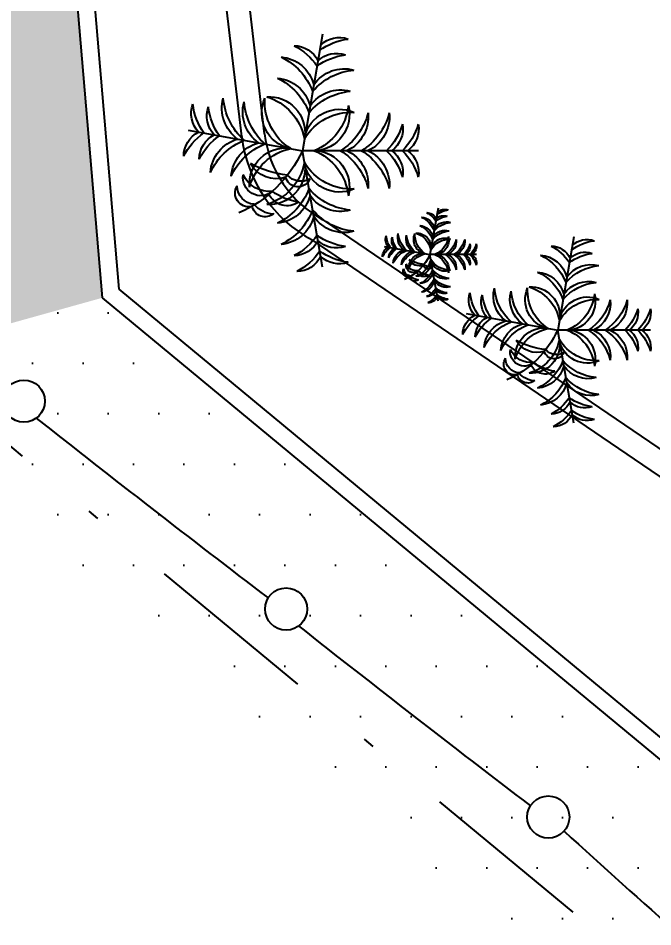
# Model space of a CAD drawing. Extents: x 506 to 706, y 928 to 1038.
# Drawn here: x 544.06 to 549.57, y 959.52 to 967.39 of the extents above; entities that cross this region are included whole.
import ezdxf

# ---------------------------------------------------------------- set-up
doc = ezdxf.new("R2010")
doc.units = 0
doc.header["$LTSCALE"] = 3
doc.header["$MEASUREMENT"] = 0
doc.header["$PDMODE"] = 34
doc.header["$PDSIZE"] = 0.8
doc.linetypes.add('DASHDOT', pattern=[1, 0.5, -0.25, 0, -0.25])
doc.layers.get('0').update_dxf_attribs({"color": 3, "linetype": 'CONTINUOUS'})
doc.layers.get('Defpoints').update_dxf_attribs({"linetype": 'CONTINUOUS'})
for name, color, linetype in [('HAYCH', 30, 'CONTINUOUS'), ('LIN-ESCALERA', 41, 'CONTINUOUS'), ('P', 7, 'CONTINUOUS'), ('PLACA-POLIU', 5, 'DASHDOT')]:
    doc.layers.add(name, color=color, linetype=linetype)
doc.styles.add('LETRAS2', font='ROMANS.SHX')
doc.dimstyles.new('COT', dxfattribs={"dimtxt": 0.5, "dimasz": 0.5, "dimexe": 0.5, "dimexo": 5, "dimgap": 0.5, "dimtad": 0, "dimtih": 1, "dimtoh": 1, "dimzin": 1, "dimdsep": 46, "dimtxsty": 'LETRAS2', "dimcen": 0.5, "dimclrd": 8, "dimclre": 8, "dimclrt": 2, "dimadec": 0, "dimazin": 0, "dimtfac": 1, "dimtix": 1, "dimtofl": 0, "dimtmove": 0, "dimatfit": 0, "dimfxl": 1, "dimtolj": 1, "dimtzin": 0, "dimarcsym": 0})
pattern_1 = [(0, (1271.9695, 616.589), (0.21875, 0.4375), [0, -0.4375])]

# ---------------------------------------------------------------- blocks, each defined once
blk = doc.blocks.new('*D134')
at = {"color": 8, "linetype": 'ByBlock'}
for p, q in [((552.284, 959.4165), (552.6029, 959.8016)), ((551.5535, 959.3723), (552.3502, 958.7125)), ((550.5967, 958.2171), (551.3934, 957.5573)), ((550.6894, 957.4911), (550.3705, 957.106))]:
    blk.add_line(p, q, dxfattribs=at)
for points in [[(552.2198, 959.4697), (552.3482, 959.3634), (551.9651, 959.0314)], [(550.6253, 957.5442), (550.7536, 957.4379), (551.0084, 957.8762)]]:
    blk.add_solid(points, dxfattribs=at)
at = {"layer": 'Defpoints', "color": 0, "linetype": 'ByBlock'}
for p in [(547.7026, 962.5615), (546.7458, 961.4062), (551.9651, 959.0314)]:
    blk.add_point(p, dxfattribs=at)
at = {"color": 2, "linetype": 'ByBlock', "insert": (551.4867, 958.4538), "char_height": 0.5, "attachment_point": 5, "style": 'LETRAS2'}
blk.add_mtext('\\A1;1.50', dxfattribs=at)
blk = doc.blocks.new('RB30')
for p in [(-0.0012, 0.4757), (-0.4588, 0.0917), (0.4564, 0.0917), (0.0795, -0.4467)]:
    blk.add_line(p, (-0.0012, 0.011))
for centre, radius, start, end in [((-0.0877, 0.3694), 0.1073, 36.29, 99.6243), ((-0.1746, 0.2438), 0.2414, 44.0763, 73.3794), ((0.0852, 0.3694), 0.1073, 80.3757, 143.71), ((0.1722, 0.2438), 0.2414, 106.6206, 135.9237), ((-0.0877, 0.306), 0.1073, 36.29, 99.6243), ((-0.1746, 0.1804), 0.2414, 44.0763, 73.3794), ((0.0852, 0.306), 0.1073, 80.3757, 143.71), ((0.1722, 0.1804), 0.2414, 106.6206, 135.9237), ((-0.1356, 0.211), 0.1485, 25.2489, 95.3937), ((-0.2138, 0.1183), 0.249, 31.3712, 75.0366), ((0.1332, 0.211), 0.1485, 84.6063, 154.7511), ((0.2114, 0.1183), 0.249, 104.9634, 148.6288), ((-0.1356, 0.1265), 0.1485, 25.2489, 95.3937), ((-0.2138, 0.0338), 0.249, 31.3712, 75.0366), ((0.1332, 0.1265), 0.1485, 84.6063, 154.7511), ((0.2114, 0.0338), 0.249, 104.9634, 148.6288), ((-0.1749, 0.178), 0.1485, 164.6063, 234.7511), ((-0.07, 0.239), 0.249, 184.9634, 228.6288), ((-0.0191, 0.1598), 0.1448, 156.3654, 256.5741), ((0.067, 0.2057), 0.2191, 176.8122, 238.3335), ((-0.0694, 0.2057), 0.2191, 301.6665, 3.1878), ((0.0167, 0.1598), 0.1448, 283.4259, 23.6346), ((0.0676, 0.239), 0.249, 311.3712, 355.0366), ((0.1725, 0.178), 0.1485, 305.2489, 15.3937), ((-0.3392, 0.1583), 0.1073, 160.3757, 223.71), ((-0.2004, 0.2222), 0.2414, 186.6206, 215.9237), ((-0.2768, 0.1473), 0.1073, 160.3757, 223.71), ((-0.138, 0.2112), 0.2414, 186.6206, 215.9237), ((-0.0917, 0.1633), 0.1485, 164.6063, 234.7511), ((0.0132, 0.2243), 0.249, 184.9634, 228.6288), ((-0.1447, 0.0544), 0.1448, 3.4259, 103.6346), ((-0.2048, -0.0224), 0.2191, 21.6665, 83.1878), ((0.1423, 0.0544), 0.1448, 76.3654, 176.5741), ((0.2024, -0.0224), 0.2191, 96.8122, 158.3335), ((-0.0156, 0.2243), 0.249, 311.3712, 355.0366), ((0.0893, 0.1633), 0.1485, 305.2489, 15.3937), ((0.1356, 0.2112), 0.2414, 324.0763, 353.3794), ((0.2744, 0.1473), 0.1073, 316.29, 19.6243), ((0.198, 0.2222), 0.2414, 324.0763, 353.3794), ((0.3368, 0.1583), 0.1073, 316.29, 19.6243), ((-0.3692, -0.0119), 0.1073, 116.29, 179.6243), ((-0.2607, -0.1194), 0.2414, 124.0763, 153.3794), ((-0.3068, -0.0229), 0.1073, 116.29, 179.6243), ((0.3044, -0.0229), 0.1073, 0.3757, 63.71), ((-0.1982, -0.1304), 0.2414, 124.0763, 153.3794), ((-0.2216, -0.0866), 0.1485, 105.2489, 175.3937), ((-0.1439, -0.1798), 0.249, 111.3712, 155.0366), ((-0.1383, -0.1013), 0.1485, 105.2489, 175.3937), ((-0.0606, -0.1945), 0.249, 111.3712, 155.0366), ((-0.0907, -0.0065), 0.0523, 114.2257, 255.1279), ((-0.0491, 0.0055), 0.0725, 150.4398, 228.6694), ((0.0582, -0.1945), 0.249, 24.9634, 68.6288), ((0.1359, -0.1013), 0.1485, 4.6063, 74.7511), ((0.1415, -0.1798), 0.249, 24.9634, 68.6288), ((0.2192, -0.0866), 0.1485, 4.6063, 74.7511), ((0.1958, -0.1304), 0.2414, 26.6206, 55.9237), ((0.2147, -0.4422), 0.502, 115.4772, 156.6585), ((-0.0689, -0.1228), 0.1448, 83.4259, 183.6346), ((-0.0037, -0.1953), 0.2191, 101.6665, 163.1878), ((0.0013, -0.1953), 0.2191, 16.8122, 78.3335), ((0.0665, -0.1228), 0.1448, 356.3654, 96.5741), ((-0.1371, -0.0502), 0.0808, 144.9865, 244.4034), ((0.0271, 0.0268), 0.2323, 187.5759, 215.8942), ((-0.2075, 0.0084), 0.2191, 286.8122, 348.3335), ((-0.135, -0.0568), 0.1448, 266.3654, 6.5741), ((0.009, -0.0936), 0.1204, 161.4477, 239.3672), ((0.2939, -0.012), 0.3925, 185.4007, 208.139), ((0.1476, -0.0069), 0.1448, 193.4259, 293.6346), ((0.1935, 0.0791), 0.2191, 211.6665, 273.1878), ((-0.208, -0.1383), 0.0535, 139.742, 258.7475), ((-0.1356, -0.096), 0.1162, 184.618, 228.2106), ((-0.1072, -0.1558), 0.0712, 138.8744, 278.9763), ((-0.0453, -0.1217), 0.1161, 173.7536, 244.097), ((-0.2066, -0.0485), 0.249, 294.9634, 338.6288), ((0.2122, 0.0254), 0.249, 221.3712, 265.0366), ((-0.1135, -0.1262), 0.1485, 274.6063, 344.7511), ((0.1512, -0.0795), 0.1485, 215.2489, 285.3937), ((-0.1686, -0.2058), 0.053, 167.0577, 302.8533), ((-0.1381, -0.1759), 0.0744, 185.1845, 268.654), ((-0.1919, -0.1317), 0.249, 294.9634, 338.6288), ((-0.0988, -0.2094), 0.1485, 274.6063, 344.7511), ((0.2268, -0.0579), 0.249, 221.3712, 265.0366), ((0.1659, -0.1627), 0.1485, 215.2489, 285.3937), ((-0.1426, -0.186), 0.2414, 296.6206, 325.9237), ((0.199, -0.1258), 0.2414, 234.0763, 263.3794), ((-0.0351, -0.2946), 0.1073, 270.3757, 333.71), ((0.1352, -0.2646), 0.1073, 226.29, 289.6243), ((-0.1316, -0.2485), 0.2414, 296.6206, 325.9237), ((0.21, -0.1882), 0.2414, 234.0763, 263.3794), ((-0.0241, -0.3571), 0.1073, 270.3757, 333.71), ((0.1462, -0.327), 0.1073, 226.29, 289.6243)]:
    blk.add_arc(centre, radius, start, end)

msp = doc.modelspace()

# ---------------------------------------------------------------- hatches: boundary and pattern name
at = {"layer": 'HAYCH'}
h = msp.add_hatch(dxfattribs=at)
h.set_pattern_fill('DOTS', color=256, scale=7, style=0)
h.set_pattern_definition(pattern_1)
h.paths.add_polyline_path([(654.9693, 986.4695), (537.8288, 973.1319), (540.9398, 966.8551), (542.7895, 964.4101), (544.7951, 964.9692), (544.1573, 972.3428), (655.1033, 984.9751)])
h = msp.add_hatch(dxfattribs=at)
h.set_pattern_fill('DOTS', color=256, scale=7, style=0)
h.set_pattern_definition(pattern_1)
h.paths.add_polyline_path([(542.7895, 964.4101), (543.7438, 963.2401), (570.3094, 941.4782), (570.9971, 943.4297), (544.7951, 964.9692)])

# ---------------------------------------------------------------- linework, layer by layer
at = {"layer": 'LIN-ESCALERA'}
for p, q in [((544.7951, 964.9692), (544.2494, 971.3806)), ((544.9392, 965.0447), (544.3989, 971.3933)), ((546.0016, 966.3672), (545.6848, 969.0706)), ((546.2003, 966.3905), (545.8835, 969.0939)), ((553.9384, 960.73), (546.7238, 965.6351)), ((553.8259, 960.5646), (546.6113, 965.4697)), ((570.7922, 943.6346), (544.9392, 965.0447)), ((570.6965, 943.5191), (544.7951, 964.9692))]:
    msp.add_line(p, q, dxfattribs=at)
for centre in [(544.1121, 964.0729), (546.3867, 962.2709), (548.6603, 960.4673)]:
    msp.add_circle(centre, 0.1828, dxfattribs=at)
for centre, radius, start, end in [((547.1683, 966.5039), 1.1747, 186.68368, 241.69536), ((547.1683, 966.5039), 0.9747, 186.68368, 241.69536), ((632.932, 1076.2316), 143.1164, 231.694496, 232.713005), ((635.2066, 1074.4297), 143.1164, 231.694496, 232.713005), ((645.0029, 1066.3013), 143.1164, 227.761007, 228.850954)]:
    msp.add_arc(centre, radius, start, end, dxfattribs=at)
at = {"layer": 'PLACA-POLIU'}
msp.add_line((570.3633, 941.8474), (543.9213, 963.7453), dxfattribs=at)

# ---------------------------------------------------------------- block references
at = {"extrusion": (0, 0, -1), "rotation": 90}
for p, xscale, yscale, zscale in [((-546.5042, 966.2465), 2.204221094562456, 2.165303167666593, -22.04221094562456), ((-547.6246, 965.344), 0.8816884378249825, 0.8661212670666374, -8.816884378249824), ((-548.7228, 964.6909), 1.763376875649965, 1.732242534133275, -17.63376875649965)]:
    msp.add_blockref('RB30', p, dxfattribs=dict(at, xscale=xscale, yscale=yscale, zscale=zscale))

# ---------------------------------------------------------------- dimensions: what is measured, and where the dimension line sits
at = {"layer": 'P'}
dim = msp.add_aligned_dim(p1=(546.7458, 961.4062), p2=(547.7026, 962.5615), distance=-5.5345, dimstyle='COT', dxfattribs=at)
dim.commit()
dim.dimension.update_dxf_attribs({"geometry": '*D134', "text_midpoint": (551.4867, 958.4538)})

doc.saveas('drawing.dxf')
